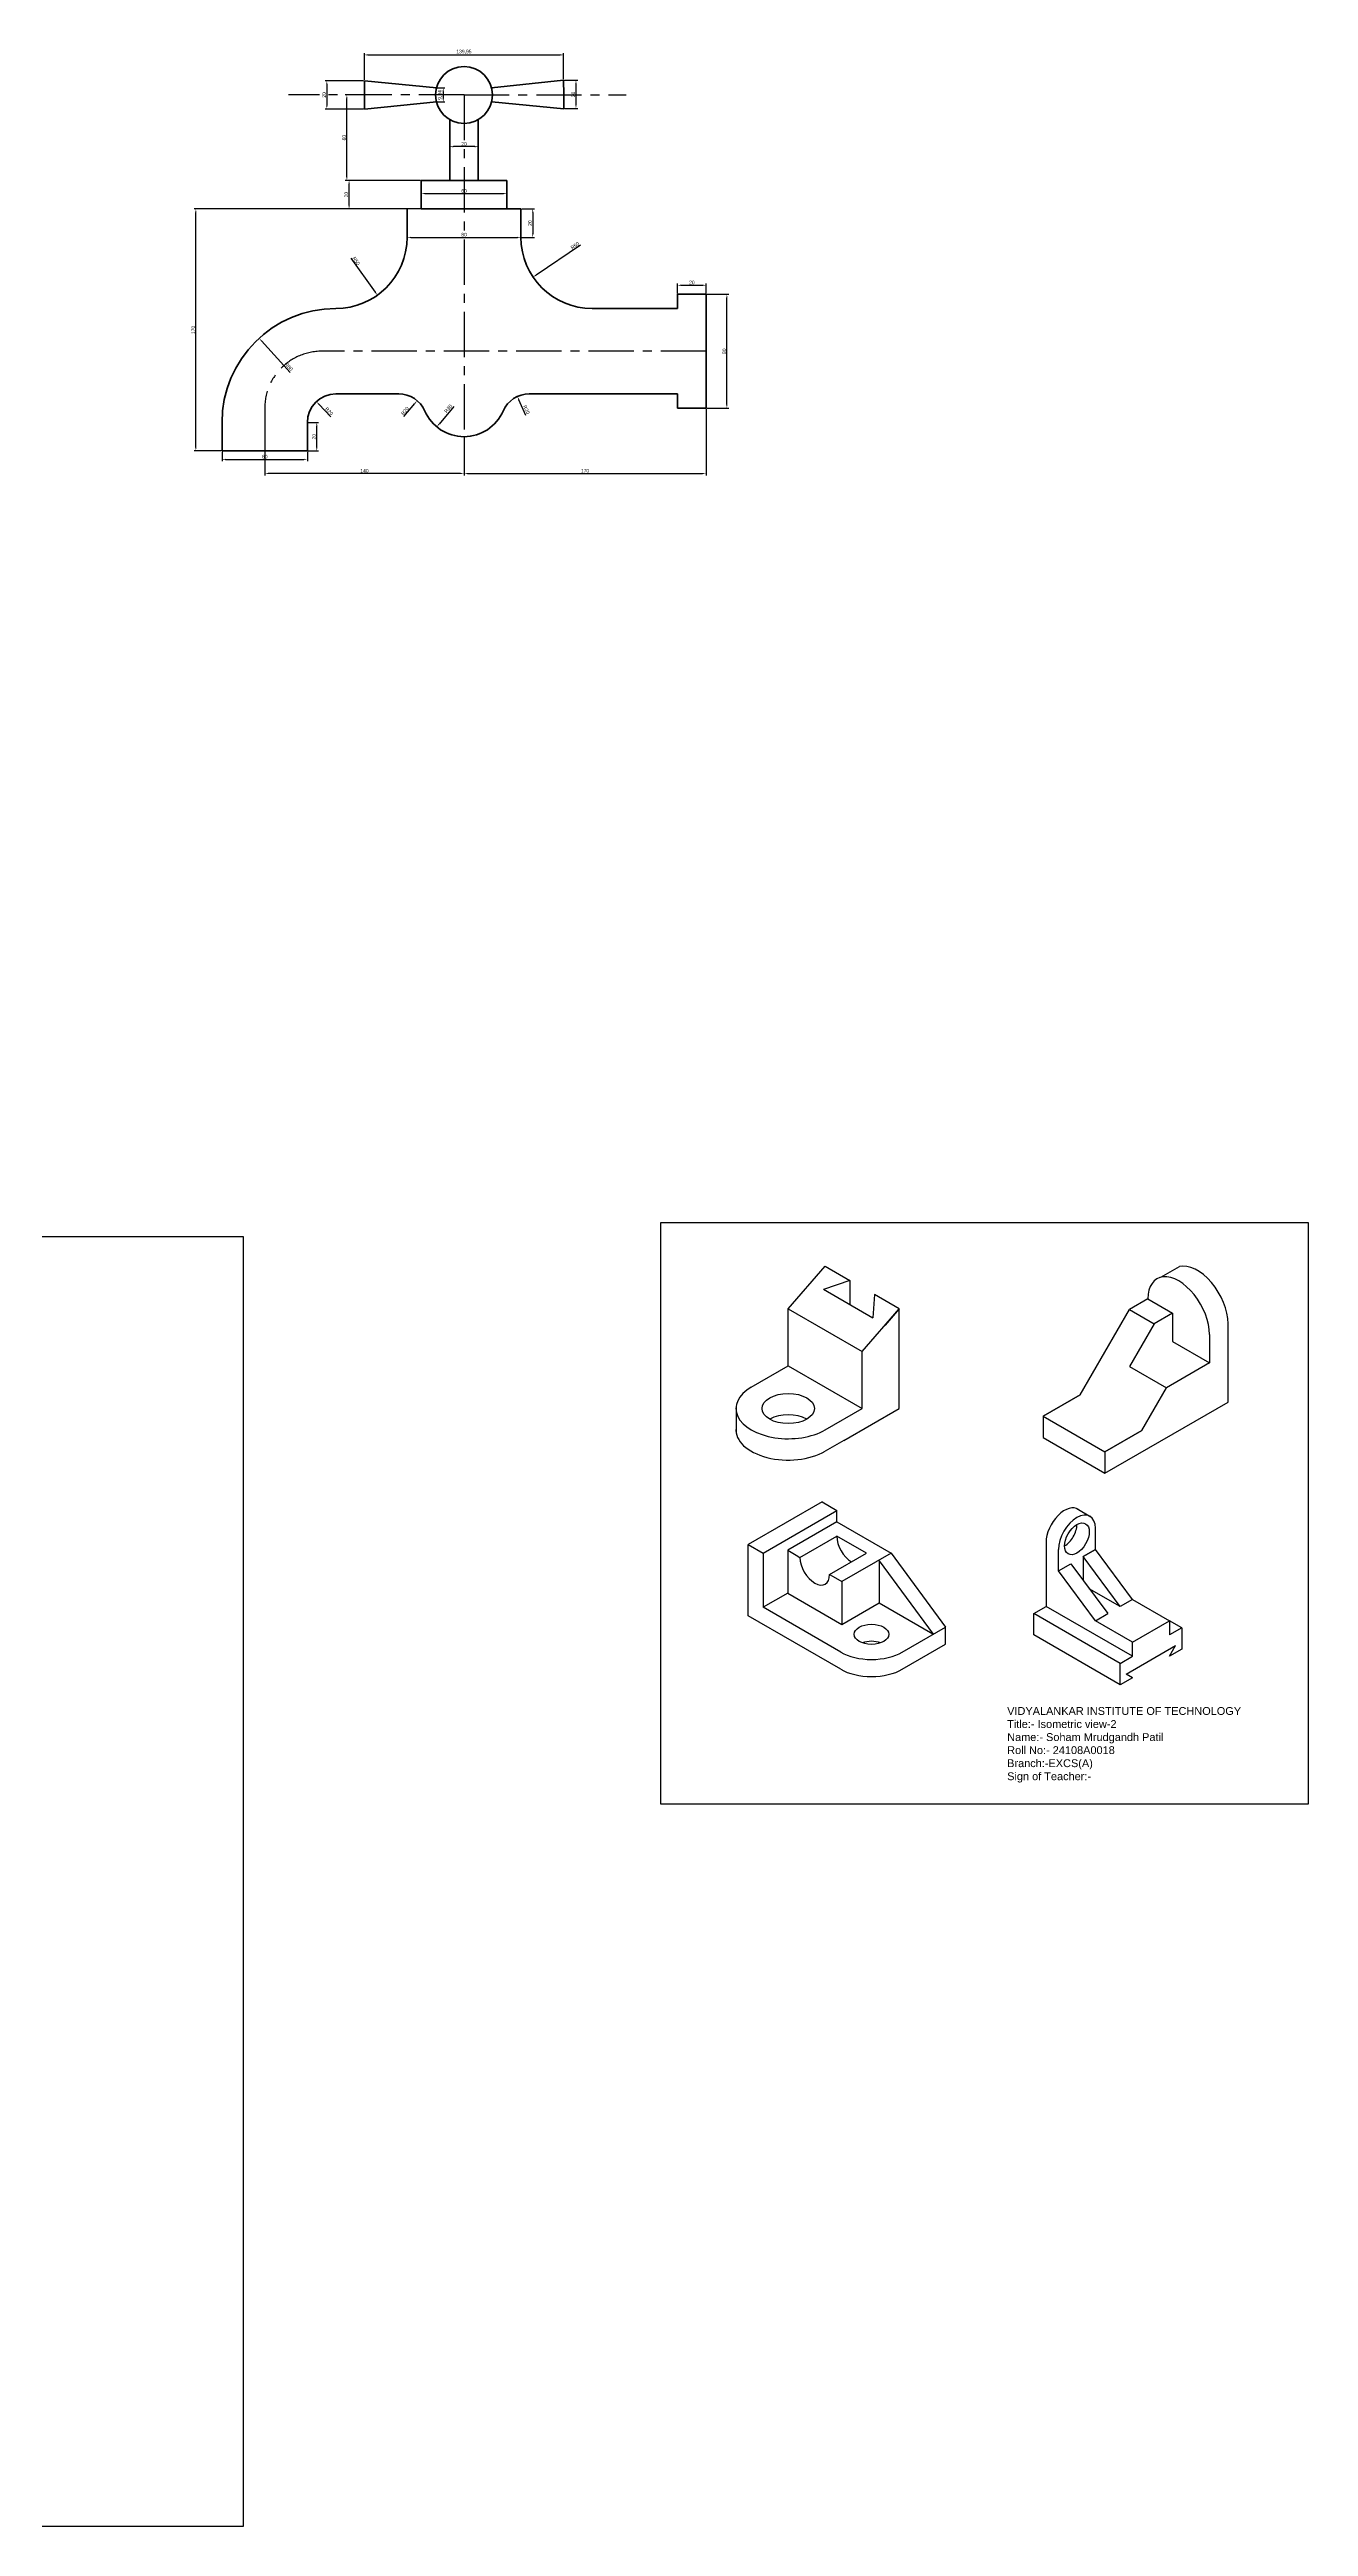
# Model space of a CAD drawing. Header units: millimetres. Extents: x 1139 to 36559, y 1596 to 14019.
# Drawn here: x 2172 to 3057, y 3028 to 4767 of the extents above; entities that cross this region are included whole.
import ezdxf

# ---------------------------------------------------------------- set-up
doc = ezdxf.new("R2010")
doc.units = ezdxf.units.MM
doc.linetypes.add('CENTER', pattern=[50.8, 31.75, -6.35, 6.35, -6.35])
doc.styles.get("Standard").update_dxf_attribs({"font": 'arial.ttf'})
doc.dimstyles.new('ISO-25', dxfattribs={"dimtxt": 2.5, "dimasz": 2.5, "dimexe": 1.25, "dimexo": 0.625, "dimtad": 1, "dimtxsty": 'Standard', "dimcen": 2.5, "dimadec": 0, "dimazin": 0, "dimtfac": 1, "dimtmove": 0, "dimatfit": 3, "dimfxl": 1, "dimarcsym": 0})

# ---------------------------------------------------------------- blocks, each defined once
blk = doc.blocks.new('*D121')
at = {"color": 0, "lineweight": -2, "transparency": 16777216}
for p, q in [((2444.6, 4740.4), (2450, 4740.4)), ((2448.8, 4737.9), (2448.8, 4733)), ((2444.6, 4730.5), (2450, 4730.5))]:
    blk.add_line(p, q, dxfattribs=at)
at = {"color": 0, "transparency": 16777216}
for points in [[(2448.3, 4737.9), (2449.2, 4737.9), (2448.8, 4740.4)], [(2448.3, 4733), (2449.2, 4733), (2448.8, 4730.5)]]:
    blk.add_solid(points, dxfattribs=at)
at = {"layer": 'Defpoints', "color": 0, "transparency": 16777216}
for p in [(2444, 4740.4), (2444, 4730.5), (2448.8, 4730.5)]:
    blk.add_point(p, dxfattribs=at)
at = {"color": 0, "transparency": 16777216, "insert": (2446.6, 4735.4), "char_height": 2.5, "attachment_point": 5, "rotation": 90}
blk.add_mtext('9,94', dxfattribs=at)
blk = doc.blocks.new('*D122')
at = {"color": 0, "lineweight": -2, "transparency": 16777216}
for p, q in [((2293.4, 4484.8), (2293.4, 4478.3)), ((2295.9, 4479.5), (2350.9, 4479.5)), ((2353.4, 4484.8), (2353.4, 4478.3))]:
    blk.add_line(p, q, dxfattribs=at)
at = {"color": 0, "transparency": 16777216}
for points in [[(2295.9, 4479.9), (2295.9, 4479.1), (2293.4, 4479.5)], [(2350.9, 4479.9), (2350.9, 4479.1), (2353.4, 4479.5)]]:
    blk.add_solid(points, dxfattribs=at)
at = {"layer": 'Defpoints', "color": 0, "transparency": 16777216}
for p in [(2293.4, 4485.4), (2353.4, 4485.4), (2353.4, 4479.5)]:
    blk.add_point(p, dxfattribs=at)
at = {"color": 0, "transparency": 16777216, "insert": (2323.4, 4481.4), "char_height": 2.5, "attachment_point": 5}
blk.add_mtext('60', dxfattribs=at)
blk = doc.blocks.new('*D123')
at = {"color": 0, "lineweight": -2, "transparency": 16777216}
for p, q in [((2354, 4505.4), (2361.2, 4505.4)), ((2359.9, 4487.9), (2359.9, 4502.9)), ((2354, 4485.4), (2361.2, 4485.4))]:
    blk.add_line(p, q, dxfattribs=at)
at = {"color": 0, "transparency": 16777216}
for points in [[(2359.5, 4502.9), (2360.4, 4502.9), (2359.9, 4505.4)], [(2359.5, 4487.9), (2360.4, 4487.9), (2359.9, 4485.4)]]:
    blk.add_solid(points, dxfattribs=at)
at = {"layer": 'Defpoints', "color": 0, "transparency": 16777216}
for p in [(2353.4, 4505.4), (2359.9, 4505.4), (2353.4, 4485.4)]:
    blk.add_point(p, dxfattribs=at)
at = {"color": 0, "transparency": 16777216, "insert": (2358, 4495.4), "char_height": 2.5, "attachment_point": 5, "rotation": 90}
blk.add_mtext('20', dxfattribs=at)
blk = doc.blocks.new('*D124')
at = {"color": 0, "lineweight": -2, "transparency": 16777216}
for p, q in [((2633.4, 4514.8), (2633.4, 4468.2)), ((2463.4, 4494.8), (2463.4, 4468.2)), ((2465.9, 4469.5), (2630.9, 4469.5))]:
    blk.add_line(p, q, dxfattribs=at)
at = {"color": 0, "transparency": 16777216}
for points in [[(2465.9, 4469.9), (2465.9, 4469.1), (2463.4, 4469.5)], [(2630.9, 4469.9), (2630.9, 4469.1), (2633.4, 4469.5)]]:
    blk.add_solid(points, dxfattribs=at)
at = {"layer": 'Defpoints', "color": 0, "transparency": 16777216}
for p in [(2633.4, 4515.4), (2463.4, 4495.4), (2633.4, 4469.5)]:
    blk.add_point(p, dxfattribs=at)
at = {"color": 0, "transparency": 16777216, "insert": (2548.4, 4471.4), "char_height": 2.5, "attachment_point": 5}
blk.add_mtext('170', dxfattribs=at)
blk = doc.blocks.new('*D125')
at = {"color": 0, "lineweight": -2, "transparency": 16777216}
for p, q in [((2323.4, 4494.8), (2323.4, 4468.2)), ((2463.4, 4494.8), (2463.4, 4468.2)), ((2460.9, 4469.5), (2325.9, 4469.5))]:
    blk.add_line(p, q, dxfattribs=at)
at = {"color": 0, "transparency": 16777216}
for points in [[(2325.9, 4469.9), (2325.9, 4469.1), (2323.4, 4469.5)], [(2460.9, 4469.9), (2460.9, 4469.1), (2463.4, 4469.5)]]:
    blk.add_solid(points, dxfattribs=at)
at = {"layer": 'Defpoints', "color": 0, "transparency": 16777216}
for p in [(2323.4, 4495.4), (2463.4, 4495.4), (2323.4, 4469.5)]:
    blk.add_point(p, dxfattribs=at)
at = {"color": 0, "transparency": 16777216, "insert": (2393.4, 4471.4), "char_height": 2.5, "attachment_point": 5}
blk.add_mtext('140', dxfattribs=at)
blk = doc.blocks.new('*D126')
at = {"color": 0, "lineweight": -2, "transparency": 16777216}
for p, q in [((2634, 4595.4), (2649.3, 4595.4)), ((2648, 4517.9), (2648, 4592.9)), ((2634, 4515.4), (2649.3, 4515.4))]:
    blk.add_line(p, q, dxfattribs=at)
at = {"color": 0, "transparency": 16777216}
for points in [[(2647.6, 4592.9), (2648.4, 4592.9), (2648, 4595.4)], [(2647.6, 4517.9), (2648.4, 4517.9), (2648, 4515.4)]]:
    blk.add_solid(points, dxfattribs=at)
at = {"layer": 'Defpoints', "color": 0, "transparency": 16777216}
for p in [(2633.4, 4595.4), (2648, 4595.4), (2633.4, 4515.4)]:
    blk.add_point(p, dxfattribs=at)
at = {"color": 0, "transparency": 16777216, "insert": (2646.1, 4555.4), "char_height": 2.5, "attachment_point": 5, "rotation": 90}
blk.add_mtext('80', dxfattribs=at)
blk = doc.blocks.new('*D127')
at = {"color": 0, "lineweight": -2, "transparency": 16777216}
for p, q in [((2613.4, 4596), (2613.4, 4603)), ((2615.9, 4601.8), (2630.9, 4601.8)), ((2633.4, 4596), (2633.4, 4603))]:
    blk.add_line(p, q, dxfattribs=at)
at = {"color": 0, "transparency": 16777216}
for points in [[(2615.9, 4602.2), (2615.9, 4601.3), (2613.4, 4601.8)], [(2630.9, 4602.2), (2630.9, 4601.3), (2633.4, 4601.8)]]:
    blk.add_solid(points, dxfattribs=at)
at = {"layer": 'Defpoints', "color": 0, "transparency": 16777216}
for p in [(2613.4, 4595.4), (2633.4, 4601.8), (2633.4, 4595.4)]:
    blk.add_point(p, dxfattribs=at)
at = {"color": 0, "transparency": 16777216, "insert": (2623.4, 4603.7), "char_height": 2.5, "attachment_point": 5}
blk.add_mtext('20', dxfattribs=at)
blk = doc.blocks.new('*D128')
at = {"color": 0, "lineweight": -2, "transparency": 16777216}
for p, q in [((2504, 4655.4), (2512.9, 4655.4)), ((2511.6, 4652.9), (2511.6, 4637.9)), ((2504, 4635.4), (2512.9, 4635.4))]:
    blk.add_line(p, q, dxfattribs=at)
at = {"color": 0, "transparency": 16777216}
for points in [[(2511.2, 4652.9), (2512.1, 4652.9), (2511.6, 4655.4)], [(2511.2, 4637.9), (2512.1, 4637.9), (2511.6, 4635.4)]]:
    blk.add_solid(points, dxfattribs=at)
at = {"layer": 'Defpoints', "color": 0, "transparency": 16777216}
for p in [(2503.4, 4655.4), (2503.4, 4635.4), (2511.6, 4635.4)]:
    blk.add_point(p, dxfattribs=at)
at = {"color": 0, "transparency": 16777216, "insert": (2509.7, 4645.4), "char_height": 2.5, "attachment_point": 5, "rotation": 90}
blk.add_mtext('20', dxfattribs=at)
blk = doc.blocks.new('*D129')
at = {"color": 0, "lineweight": -2, "transparency": 16777216}
for p, q in [((2422.7, 4655.4), (2273.7, 4655.4)), ((2275, 4487.9), (2275, 4652.9)), ((2292.7, 4485.4), (2273.7, 4485.4))]:
    blk.add_line(p, q, dxfattribs=at)
at = {"color": 0, "transparency": 16777216}
for points in [[(2274.6, 4652.9), (2275.4, 4652.9), (2275, 4655.4)], [(2274.6, 4487.9), (2275.4, 4487.9), (2275, 4485.4)]]:
    blk.add_solid(points, dxfattribs=at)
at = {"layer": 'Defpoints', "color": 0, "transparency": 16777216}
for p in [(2275, 4655.4), (2423.4, 4655.4), (2293.4, 4485.4)]:
    blk.add_point(p, dxfattribs=at)
at = {"color": 0, "transparency": 16777216, "insert": (2273.1, 4570.4), "char_height": 2.5, "attachment_point": 5, "rotation": 90}
blk.add_mtext('170', dxfattribs=at)
blk = doc.blocks.new('*D130')
at = {"color": 0, "lineweight": -2, "transparency": 16777216}
for p, q in [((2432.7, 4675.4), (2381.4, 4675.4)), ((2382.6, 4657.9), (2382.6, 4672.9)), ((2432.7, 4655.4), (2381.4, 4655.4))]:
    blk.add_line(p, q, dxfattribs=at)
at = {"color": 0, "transparency": 16777216}
for points in [[(2382.2, 4672.9), (2383.1, 4672.9), (2382.6, 4675.4)], [(2382.2, 4657.9), (2383.1, 4657.9), (2382.6, 4655.4)]]:
    blk.add_solid(points, dxfattribs=at)
at = {"layer": 'Defpoints', "color": 0, "transparency": 16777216}
for p in [(2382.6, 4675.4), (2433.4, 4675.4), (2433.4, 4655.4)]:
    blk.add_point(p, dxfattribs=at)
at = {"color": 0, "lineweight": 35, "transparency": 16777216, "insert": (2380.7, 4665.4), "char_height": 2.5, "attachment_point": 5, "rotation": 90}
blk.add_mtext('20', dxfattribs=at)
blk = doc.blocks.new('*D131')
at = {"color": 0, "lineweight": -2, "transparency": 16777216}
for p, q in [((2392.7, 4745.4), (2365.8, 4745.4)), ((2367, 4742.9), (2367, 4727.9)), ((2392.7, 4725.4), (2365.8, 4725.4))]:
    blk.add_line(p, q, dxfattribs=at)
at = {"color": 0, "transparency": 16777216}
for points in [[(2366.6, 4742.9), (2367.4, 4742.9), (2367, 4745.4)], [(2366.6, 4727.9), (2367.4, 4727.9), (2367, 4725.4)]]:
    blk.add_solid(points, dxfattribs=at)
at = {"layer": 'Defpoints', "color": 0, "transparency": 16777216}
for p in [(2393.4, 4745.4), (2367, 4725.4), (2393.4, 4725.4)]:
    blk.add_point(p, dxfattribs=at)
at = {"color": 0, "transparency": 16777216, "insert": (2365.1, 4735.4), "char_height": 2.5, "attachment_point": 5, "rotation": 90}
blk.add_mtext('20', dxfattribs=at)
blk = doc.blocks.new('*D132')
at = {"color": 0, "lineweight": -2, "transparency": 16777216}
for p, q in [((2533.9, 4745.8), (2543.3, 4745.8)), ((2542, 4743.3), (2542, 4728.3)), ((2534, 4725.8), (2543.3, 4725.8))]:
    blk.add_line(p, q, dxfattribs=at)
at = {"color": 0, "transparency": 16777216}
for points in [[(2541.6, 4743.3), (2542.4, 4743.3), (2542, 4745.8)], [(2541.6, 4728.3), (2542.4, 4728.3), (2542, 4725.8)]]:
    blk.add_solid(points, dxfattribs=at)
at = {"layer": 'Defpoints', "color": 0, "transparency": 16777216}
for p in [(2533.3, 4745.8), (2533.4, 4725.8), (2542, 4725.8)]:
    blk.add_point(p, dxfattribs=at)
at = {"color": 0, "transparency": 16777216, "insert": (2540.1, 4735.8), "char_height": 2.5, "attachment_point": 5, "rotation": 90}
blk.add_mtext('20', dxfattribs=at)
blk = doc.blocks.new('*D133')
at = {"color": 0, "lineweight": -2, "transparency": 16777216}
for p, q in [((2393.4, 4746), (2393.4, 4764.8)), ((2395.9, 4763.5), (2530.8, 4763.5)), ((2533.3, 4746.4), (2533.3, 4764.8))]:
    blk.add_line(p, q, dxfattribs=at)
at = {"color": 0, "transparency": 16777216}
for points in [[(2395.9, 4764), (2395.9, 4763.1), (2393.4, 4763.5)], [(2530.8, 4764), (2530.8, 4763.1), (2533.3, 4763.5)]]:
    blk.add_solid(points, dxfattribs=at)
at = {"layer": 'Defpoints', "color": 0, "transparency": 16777216}
for p in [(2533.3, 4763.5), (2393.4, 4745.4), (2533.3, 4745.8)]:
    blk.add_point(p, dxfattribs=at)
at = {"color": 0, "transparency": 16777216, "insert": (2463.3, 4765.7), "char_height": 2.5, "attachment_point": 5}
blk.add_mtext('139,95', dxfattribs=at)
blk = doc.blocks.new('*D134')
at = {"color": 0, "lineweight": -2, "transparency": 16777216}
for p, q in [((2453.4, 4699.7), (2453.4, 4700.3)), ((2470.9, 4699.1), (2455.9, 4699.1)), ((2473.4, 4699.7), (2473.4, 4700.3))]:
    blk.add_line(p, q, dxfattribs=at)
at = {"color": 0, "transparency": 16777216}
for points in [[(2455.9, 4699.5), (2455.9, 4698.6), (2453.4, 4699.1)], [(2470.9, 4699.5), (2470.9, 4698.6), (2473.4, 4699.1)]]:
    blk.add_solid(points, dxfattribs=at)
at = {"layer": 'Defpoints', "color": 0, "transparency": 16777216}
for p in [(2453.4, 4699.1), (2453.4, 4699.1), (2473.4, 4699.1)]:
    blk.add_point(p, dxfattribs=at)
at = {"color": 0, "transparency": 16777216, "insert": (2463.4, 4701), "char_height": 2.5, "attachment_point": 5}
blk.add_mtext('20', dxfattribs=at)
blk = doc.blocks.new('*D135')
at = {"color": 0, "lineweight": -2, "transparency": 16777216}
for p, q in [((2423.4, 4636), (2423.4, 4636.7)), ((2425.9, 4635.4), (2500.9, 4635.4)), ((2503.4, 4636), (2503.4, 4636.7))]:
    blk.add_line(p, q, dxfattribs=at)
at = {"color": 0, "transparency": 16777216}
for points in [[(2425.9, 4635.8), (2425.9, 4635), (2423.4, 4635.4)], [(2500.9, 4635.8), (2500.9, 4635), (2503.4, 4635.4)]]:
    blk.add_solid(points, dxfattribs=at)
at = {"layer": 'Defpoints', "color": 0, "transparency": 16777216}
for p in [(2423.4, 4635.4), (2503.4, 4635.4), (2503.4, 4635.4)]:
    blk.add_point(p, dxfattribs=at)
at = {"color": 0, "transparency": 16777216, "insert": (2463.4, 4637.3), "char_height": 2.5, "attachment_point": 5}
blk.add_mtext('80', dxfattribs=at)
blk = doc.blocks.new('*D98')
at = {"color": 0, "lineweight": -2, "transparency": 16777216}
for p, q in [((2382, 4735.4), (2379.8, 4735.4)), ((2381.1, 4677.9), (2381.1, 4732.9)), ((2382, 4675.4), (2379.8, 4675.4))]:
    blk.add_line(p, q, dxfattribs=at)
at = {"color": 0, "transparency": 16777216}
for points in [[(2380.6, 4732.9), (2381.5, 4732.9), (2381.1, 4735.4)], [(2380.6, 4677.9), (2381.5, 4677.9), (2381.1, 4675.4)]]:
    blk.add_solid(points, dxfattribs=at)
at = {"layer": 'Defpoints', "color": 0, "transparency": 16777216}
for p in [(2381.1, 4735.4), (2382.6, 4735.4), (2382.6, 4675.4)]:
    blk.add_point(p, dxfattribs=at)
at = {"color": 0, "transparency": 16777216, "insert": (2379.2, 4705.4), "char_height": 2.5, "attachment_point": 5, "rotation": 90}
blk.add_mtext('60', dxfattribs=at)
blk = doc.blocks.new('*D136')
at = {"color": 0, "lineweight": -2, "transparency": 16777216}
blk.add_line((2545.3, 4630), (2514, 4608.9), dxfattribs=at)
at = {"color": 0, "transparency": 16777216}
blk.add_solid([(2513.7, 4609.2), (2514.2, 4608.5), (2511.9, 4607.5)], dxfattribs=at)
at = {"layer": 'Defpoints', "color": 0, "transparency": 16777216}
for p in [(2553.4, 4635.4), (2511.9, 4607.5)]:
    blk.add_point(p, dxfattribs=at)
at = {"color": 0, "transparency": 16777216, "insert": (2541.3, 4629.6), "char_height": 2.5, "attachment_point": 5, "rotation": 33.9499}
blk.add_mtext('R50', dxfattribs=at)
blk = doc.blocks.new('*D137')
at = {"color": 0, "lineweight": -2, "transparency": 16777216}
blk.add_line((2456.1, 4516.7), (2445.8, 4504.3), dxfattribs=at)
at = {"color": 0, "transparency": 16777216}
blk.add_solid([(2445.5, 4504.5), (2446.1, 4504), (2444.2, 4502.3)], dxfattribs=at)
at = {"layer": 'Defpoints', "color": 0, "transparency": 16777216}
for p in [(2463.4, 4525.4), (2444.2, 4502.3)]:
    blk.add_point(p, dxfattribs=at)
at = {"color": 0, "transparency": 16777216, "insert": (2452.3, 4515.1), "char_height": 2.5, "attachment_point": 5, "rotation": 50.2994}
blk.add_mtext('R30', dxfattribs=at)
blk = doc.blocks.new('*D138')
at = {"color": 0, "lineweight": -2, "transparency": 16777216}
blk.add_line((2421, 4509.6), (2428.8, 4518.8), dxfattribs=at)
at = {"color": 0, "transparency": 16777216}
blk.add_solid([(2428.5, 4519.1), (2429.1, 4518.5), (2430.4, 4520.7)], dxfattribs=at)
at = {"layer": 'Defpoints', "color": 0, "transparency": 16777216}
for p in [(2430.4, 4520.7), (2417.5, 4505.4)]:
    blk.add_point(p, dxfattribs=at)
at = {"color": 0, "transparency": 16777216, "insert": (2421.9, 4513.5), "char_height": 2.5, "attachment_point": 5, "rotation": 49.9204}
blk.add_mtext('R20', dxfattribs=at)
blk = doc.blocks.new('*D139')
at = {"color": 0, "lineweight": -2, "transparency": 16777216}
blk.add_line((2506.9, 4510.3), (2501.9, 4521.3), dxfattribs=at)
at = {"color": 0, "transparency": 16777216}
blk.add_solid([(2502.3, 4521.5), (2501.5, 4521.2), (2500.9, 4523.6)], dxfattribs=at)
at = {"layer": 'Defpoints', "color": 0, "transparency": 16777216}
for p in [(2500.9, 4523.6), (2509.2, 4505.4)]:
    blk.add_point(p, dxfattribs=at)
at = {"color": 0, "transparency": 16777216, "insert": (2507.2, 4514.4), "char_height": 2.5, "attachment_point": 5, "rotation": 294.5999}
blk.add_mtext('R20', dxfattribs=at)
blk = doc.blocks.new('*D140')
at = {"color": 0, "lineweight": -2, "transparency": 16777216}
for p, q in [((2433.4, 4666.8), (2433.4, 4667.4)), ((2435.9, 4666.1), (2490.9, 4666.1)), ((2493.4, 4666.8), (2493.4, 4667.4))]:
    blk.add_line(p, q, dxfattribs=at)
at = {"color": 0, "transparency": 16777216}
for points in [[(2435.9, 4666.6), (2435.9, 4665.7), (2433.4, 4666.1)], [(2490.9, 4666.6), (2490.9, 4665.7), (2493.4, 4666.1)]]:
    blk.add_solid(points, dxfattribs=at)
at = {"layer": 'Defpoints', "color": 0, "transparency": 16777216}
for p in [(2433.4, 4666.1), (2493.4, 4666.1), (2493.4, 4666.1)]:
    blk.add_point(p, dxfattribs=at)
at = {"color": 0, "transparency": 16777216, "insert": (2463.4, 4668), "char_height": 2.5, "attachment_point": 5}
blk.add_mtext('60', dxfattribs=at)
blk = doc.blocks.new('*D141')
at = {"color": 0, "lineweight": -2, "transparency": 16777216}
blk.add_line((2369.7, 4509.4), (2361.4, 4518.2), dxfattribs=at)
at = {"color": 0, "transparency": 16777216}
blk.add_solid([(2361.7, 4518.5), (2361.1, 4517.9), (2359.7, 4520)], dxfattribs=at)
at = {"layer": 'Defpoints', "color": 0, "transparency": 16777216}
for p in [(2359.7, 4520), (2373.4, 4505.4)]:
    blk.add_point(p, dxfattribs=at)
at = {"color": 0, "transparency": 16777216, "insert": (2368.6, 4513.3), "char_height": 2.5, "attachment_point": 5, "rotation": 313.2466}
blk.add_mtext('R20', dxfattribs=at)
blk = doc.blocks.new('*D142')
at = {"color": 0, "lineweight": -2, "transparency": 16777216}
blk.add_line((2341.3, 4540.6), (2321.1, 4562.7), dxfattribs=at)
at = {"color": 0, "transparency": 16777216}
blk.add_solid([(2321.4, 4562.9), (2320.8, 4562.4), (2319.4, 4564.5)], dxfattribs=at)
at = {"layer": 'Defpoints', "color": 0, "transparency": 16777216}
for p in [(2319.4, 4564.5), (2373.4, 4505.4)]:
    blk.add_point(p, dxfattribs=at)
at = {"color": 0, "transparency": 16777216, "insert": (2340.3, 4544.5), "char_height": 2.5, "attachment_point": 5, "rotation": 312.3989}
blk.add_mtext('R80', dxfattribs=at)
blk = doc.blocks.new('*D143')
at = {"color": 0, "lineweight": -2, "transparency": 16777216}
blk.add_line((2383.9, 4620.7), (2401, 4596.8), dxfattribs=at)
at = {"color": 0, "transparency": 16777216}
blk.add_solid([(2401.4, 4597.1), (2400.7, 4596.6), (2402.5, 4594.8)], dxfattribs=at)
at = {"layer": 'Defpoints', "color": 0, "transparency": 16777216}
for p in [(2373.4, 4635.4), (2402.5, 4594.8)]:
    blk.add_point(p, dxfattribs=at)
at = {"color": 0, "transparency": 16777216, "insert": (2387.6, 4618.8), "char_height": 2.5, "attachment_point": 5, "rotation": 305.6275}
blk.add_mtext('R50', dxfattribs=at)

msp = doc.modelspace()

# ---------------------------------------------------------------- linework, layer by layer
at = {"color": 6, "linetype": 'CENTER'}
for p, q in [((2463.365, 4735.422), (2340.015, 4735.422)), ((2463.365, 4735.422), (2463.365, 4495.422)), ((2463.365, 4735.422), (2577.332, 4735.422)), ((2633.365, 4555.422), (2363.365, 4555.422)), ((2323.365, 4515.422), (2323.365, 4485.422))]:
    msp.add_line(p, q, dxfattribs=at)
at = {"lineweight": 35}
for p, q in [((2393.365, 4735.422), (2393.365, 4745.422)), ((2393.365, 4745.422), (2443.992, 4740.391)), ((2393.365, 4735.422), (2393.365, 4725.422)), ((2533.313, 4745.781), (2482.712, 4740.49)), ((2533.364, 4735.781), (2533.313, 4745.781)), ((2533.364, 4735.781), (2533.416, 4725.781)), ((2393.365, 4725.422), (2443.97, 4730.541)), ((2453.365, 4675.422), (2453.365, 4718.102)), ((2473.365, 4675.422), (2473.365, 4718.102)), ((2533.416, 4725.781), (2482.785, 4730.641)), ((2453.365, 4675.422), (2433.365, 4675.422)), ((2433.365, 4675.422), (2433.365, 4655.422)), ((2453.365, 4675.422), (2463.365, 4675.422)), ((2463.365, 4675.422), (2473.365, 4675.422)), ((2493.365, 4675.422), (2473.365, 4675.422)), ((2493.365, 4655.422), (2493.365, 4675.422)), ((2423.365, 4655.422), (2423.365, 4635.422)), ((2433.365, 4655.422), (2493.365, 4655.422)), ((2503.365, 4655.422), (2493.365, 4655.422)), ((2503.365, 4635.422), (2503.365, 4655.422)), ((2633.365, 4595.422), (2613.365, 4595.422)), ((2613.365, 4595.422), (2613.365, 4585.422)), ((2633.365, 4515.422), (2633.365, 4595.422)), ((2613.365, 4585.422), (2553.365, 4585.422)), ((2373.365, 4525.422), (2417.539, 4525.422)), ((2509.191, 4525.422), (2513.365, 4525.422)), ((2513.365, 4525.422), (2613.365, 4525.422)), ((2613.365, 4525.422), (2613.365, 4515.422)), ((2613.365, 4515.422), (2633.365, 4515.422)), ((2293.365, 4505.422), (2293.365, 4485.422)), ((2353.365, 4485.422), (2353.365, 4505.422)), ((2293.365, 4485.422), (2353.365, 4485.422))]:
    msp.add_line(p, q, dxfattribs=at)
for p, q in [((2433.365, 4655.422), (2423.365, 4655.422)), ((2423.365, 4635.422), (2423.365, 4635.422)), ((2503.365, 4635.422), (2503.365, 4635.422)), ((2373.365, 4585.422), (2373.365, 4585.422)), ((2373.365, 4585.422), (2373.365, 4585.422)), ((2553.365, 4585.422), (2553.365, 4585.422)), ((2373.365, 4525.422), (2373.365, 4525.422)), ((2293.365, 4505.422), (2293.365, 4505.422)), ((2353.365, 4505.422), (2353.365, 4505.422)), ((2463.365, 4495.422), (2463.365, 4495.422)), ((2463.365, 4495.422), (2463.365, 4495.422)), ((1149.748, 3933.65), (2308.275, 3933.65)), ((2308.275, 3933.65), (2308.275, 3027.722)), ((3056.531, 3943.248), (2601.424, 3943.248)), ((2601.424, 3943.248), (2601.424, 3906.053)), ((3056.531, 3535.309), (3056.531, 3943.248)), ((2601.424, 3906.053), (2601.424, 3535.309)), ((2601.424, 3535.309), (3056.531, 3535.309)), ((2308.275, 3027.722), (1149.748, 3027.722))]:
    msp.add_line(p, q)
at = {"lineweight": 30}
for p, q in [((2691.12, 3882.869), (2717.101, 3912.869)), ((2707.192, 3901.608), (2707.296, 3901.547)), ((2717.101, 3912.869), (2734.422, 3902.869)), ((2691.12, 3842.869), (2691.12, 3882.869)), ((2691.12, 3882.869), (2743.082, 3852.869)), ((2743.082, 3852.869), (2769.063, 3882.869)), ((2769.063, 3882.869), (2751.742, 3892.869)), ((2769.063, 3882.869), (2759.243, 3871.53)), ((2769.063, 3812.869), (2769.063, 3882.869)), ((2896.119, 3822.44), (2930.749, 3882.44)), ((2943.74, 3889.94), (2930.749, 3882.44)), ((2930.749, 3882.44), (2948.07, 3872.44)), ((2943.74, 3889.94), (2961.06, 3879.94)), ((2943.75, 3889.94), (2943.75, 3889.934)), ((2961.06, 3879.94), (2948.07, 3872.44)), ((2961.06, 3879.94), (2961.06, 3859.943)), ((2948.07, 3872.44), (2930.748, 3842.438)), ((2987.051, 3864.94), (2987.051, 3844.94)), ((3000.042, 3817.44), (3000.042, 3872.44)), ((2743.082, 3812.869), (2743.082, 3852.869)), ((2987.051, 3844.94), (2956.733, 3827.435)), ((2961.06, 3859.943), (2987.051, 3844.94)), ((2665.139, 3827.869), (2691.12, 3842.869)), ((2691.12, 3842.869), (2743.082, 3812.869)), ((2930.748, 3842.438), (2956.733, 3827.435)), ((2939.42, 3797.44), (2956.741, 3827.44)), ((2654.428, 3813.974), (2654.428, 3796.764)), ((2717.101, 3797.869), (2743.082, 3812.869)), ((2730.091, 3790.369), (2769.063, 3812.869)), ((2896.119, 3822.44), (2870.138, 3807.44)), ((2870.138, 3807.44), (2896.119, 3822.44)), ((2913.439, 3767.44), (3000.042, 3817.44)), ((2870.138, 3807.44), (2870.138, 3792.44)), ((2870.138, 3807.44), (2913.439, 3782.44)), ((2870.138, 3792.44), (2913.439, 3767.44)), ((2939.42, 3797.44), (2913.439, 3782.44)), ((2913.439, 3782.44), (2939.42, 3797.44)), ((2730.091, 3790.369), (2717.101, 3782.869)), ((2913.439, 3782.44), (2913.439, 3767.44)), ((2714.955, 3747.294), (2662.993, 3717.294)), ((2673.385, 3711.294), (2725.347, 3741.294)), ((2714.955, 3747.294), (2725.347, 3741.294)), ((2725.347, 3733.294), (2725.347, 3741.294)), ((2893.74, 3742.581), (2903.686, 3736.839)), ((2725.347, 3733.294), (2690.706, 3713.294)), ((2699.366, 3708.294), (2725.177, 3723.196)), ((2745.962, 3711.196), (2725.177, 3723.196)), ((2725.347, 3733.294), (2763.452, 3711.294)), ((2906.871, 3713.839), (2906.871, 3728.839)), ((2906.871, 3713.839), (2906.871, 3728.839)), ((2662.993, 3667.294), (2662.993, 3717.294)), ((2662.993, 3717.294), (2673.385, 3711.294)), ((2673.385, 3711.294), (2673.385, 3673.294)), ((2690.706, 3713.294), (2696.768, 3709.794)), ((2690.706, 3713.294), (2690.706, 3683.294)), ((2696.768, 3709.794), (2699.366, 3708.294)), ((2720.151, 3696.294), (2745.962, 3711.196)), ((2763.452, 3711.294), (2728.811, 3691.294)), ((2754.972, 3705.994), (2754.622, 3706.196)), ((2754.972, 3705.994), (2792.897, 3654.294)), ((2754.972, 3705.994), (2754.972, 3676.398)), ((2763.452, 3711.294), (2801.557, 3659.294)), ((2872.23, 3718.839), (2872.23, 3673.839)), ((2880.89, 3698.839), (2880.89, 3713.839)), ((2898.211, 3708.839), (2906.871, 3713.839)), ((2906.871, 3713.839), (2898.211, 3708.839)), ((2898.211, 3708.839), (2898.211, 3692.173)), ((2924.191, 3673.839), (2898.211, 3708.839)), ((2932.852, 3678.839), (2906.871, 3713.839)), ((2720.151, 3696.294), (2722.749, 3694.794)), ((2722.749, 3694.794), (2728.811, 3691.294)), ((2728.811, 3691.294), (2728.811, 3661.294)), ((2880.89, 3698.839), (2889.55, 3703.839)), ((2880.89, 3698.839), (2889.55, 3703.839)), ((2906.871, 3663.839), (2880.89, 3698.839)), ((2889.55, 3703.839), (2915.531, 3668.839)), ((2690.706, 3683.294), (2673.385, 3673.294)), ((2727.945, 3641.794), (2673.385, 3673.294)), ((2690.706, 3683.294), (2728.811, 3661.294)), ((2728.811, 3661.294), (2754.972, 3676.398)), ((2754.972, 3676.398), (2792.632, 3654.656)), ((2863.57, 3668.839), (2872.23, 3673.839)), ((2932.852, 3638.839), (2872.23, 3673.839)), ((2924.191, 3673.839), (2902.541, 3686.339)), ((2932.852, 3678.839), (2924.191, 3673.839)), ((2932.852, 3678.839), (2958.832, 3663.839)), ((2727.945, 3629.794), (2662.993, 3667.294)), ((2771.246, 3641.794), (2801.557, 3659.294)), ((2801.557, 3647.294), (2801.557, 3659.294)), ((2863.57, 3653.839), (2863.57, 3668.839)), ((2924.191, 3633.839), (2863.57, 3668.839)), ((2924.191, 3618.839), (2863.57, 3653.839)), ((2906.871, 3663.839), (2915.531, 3668.839)), ((2932.852, 3648.839), (2906.871, 3663.839)), ((2932.852, 3648.839), (2958.832, 3663.839)), ((2967.493, 3658.839), (2958.832, 3663.839)), ((2958.832, 3663.839), (2958.832, 3653.839)), ((2967.493, 3658.839), (2958.832, 3653.839)), ((2967.493, 3658.839), (2967.493, 3648.839)), ((2771.246, 3629.794), (2801.557, 3647.294)), ((2924.191, 3633.839), (2932.852, 3638.839)), ((2932.852, 3638.839), (2932.852, 3648.839)), ((2958.832, 3638.839), (2963.162, 3646.339)), ((2967.493, 3643.839), (2958.832, 3638.839)), ((2967.493, 3648.839), (2967.493, 3643.839)), ((2924.191, 3623.839), (2924.191, 3633.839)), ((2924.191, 3618.839), (2924.191, 3623.839)), ((2932.852, 3623.839), (2924.191, 3618.839)), ((2932.852, 3623.839), (2928.521, 3626.339))]:
    msp.add_line(p, q, dxfattribs=at)
at = {"color": 1, "lineweight": 30}
for p, q in [((2734.422, 3902.869), (2715.835, 3896.578)), ((2734.422, 3902.869), (2734.422, 3885.916)), ((2952.838, 3905.054), (2965.828, 3912.554)), ((2715.956, 3896.619), (2750.591, 3876.545)), ((2751.742, 3892.869), (2750.591, 3876.545))]:
    msp.add_line(p, q, dxfattribs=at)
at = {"color": 2, "lineweight": 30}
msp.add_line((2928.521, 3626.339), (2963.162, 3646.339), dxfattribs=at)
at = {"lineweight": 35}
msp.add_circle((2463.365, 4735.422), 20, dxfattribs=at)
for centre, radius, start, end in [((2373.365, 4635.422), 50, 270, 0), ((2553.365, 4635.422), 50, 180, 270), ((2373.365, 4505.422), 80, 90, 180), ((2373.365, 4505.422), 20, 90, 180), ((2417.539, 4505.422), 20, 23.578178, 90), ((2509.191, 4505.422), 20, 90, 156.421822), ((2463.365, 4525.422), 30, 203.578178, 270), ((2463.365, 4525.422), 30, 270, 336.421822)]:
    msp.add_arc(centre, radius, start, end, dxfattribs=at)
at = {"color": 6, "linetype": 'CENTER'}
msp.add_arc((2363.365, 4515.422), 40, 90, 180, dxfattribs=at)
at = {"color": 1, "lineweight": 30}
for centre, major_axis, start_param, end_param in [((2978.391, 3884.94), (15.309, -26.517), 7.06858347, 9.25843645), ((2965.401, 3877.44), (15.309, -26.517), 7.06858347, 10.2104235), ((2885.22, 3726.339), (-6.124, -10.607), 0.78539816, 2.35619449)]:
    msp.add_ellipse(centre, major_axis=major_axis, ratio=0.57735027, start_param=start_param, end_param=end_param, dxfattribs=at)
at = {"lineweight": 30}
for centre, major_axis, start_param, end_param in [((2691.12, 3812.869), (-36.742, 0), 5.49778714, 8.6393798), ((2691.12, 3797.869), (-36.742, 0), 6.231078, 8.6393798), ((2885.22, 3726.339), (-9.186, -15.91), 3.07154334, 5.49778714), ((2893.88, 3721.339), (-9.186, -15.91), 2.35619449, 5.49778714), ((2749.596, 3654.294), (-30.619, 0), 7.06858347, 8.6393798), ((2749.596, 3642.294), (-12.247, 0), 4.15479015, 5.26998781), ((2749.596, 3642.294), (-30.619, 0), 7.06858347, 8.6393798)]:
    msp.add_ellipse(centre, major_axis=major_axis, ratio=0.57735027, start_param=start_param, end_param=end_param, dxfattribs=at)
at = {"color": 2, "lineweight": 30}
msp.add_ellipse((2691.12, 3812.869), major_axis=(-18.371, 0), ratio=0.57735027, dxfattribs=at)
for centre, major_axis, end_param in [((2691.12, 3797.869), (-18.371, 0), 5.49778714), ((2735.569, 3717.196), (7.348, -12.728), 5.49778714), ((2709.758, 3702.294), (7.348, -12.728), 7.06858347)]:
    msp.add_ellipse(centre, major_axis=major_axis, ratio=0.57735027, start_param=3.92699082, end_param=end_param, dxfattribs=at)
at = {"color": 1, "lineweight": 30}
msp.add_ellipse((2893.88, 3721.339), major_axis=(-6.124, -10.607), ratio=0.57735027, dxfattribs=at)
at = {"lineweight": 30}
msp.add_ellipse((2749.596, 3654.294), major_axis=(-12.247, 0), ratio=0.57735027, dxfattribs=at)

# ---------------------------------------------------------------- texts
at = {"insert": (2844.882, 3603.196), "char_height": 5.5, "attachment_point": 1}
msp.add_mtext_dynamic_manual_height_columns('VIDYALANKAR INSTITUTE OF TECHNOLOGY\\PTitle:- Isometric view-2\\PName:- Soham Mrudgandh Patil\\P\\pxt22;Roll No:- 24108A0018                                           Branch:-EXCS(A)\\P\\ptz;Sign of Teacher:-', width=211.64852, gutter_width=12.5, heights=[67.887], dxfattribs=at)

# ---------------------------------------------------------------- dimensions: what is measured, and where the dimension line sits
for base, p1, p2, picture, middle in [((2533.313, 4763.542), (2393.365, 4745.422), (2533.313, 4745.781), '*D133', (2463.339, 4765.669)), ((2493.365, 4666.142), (2433.365, 4666.142), (2493.365, 4666.142), '*D140', (2463.365, 4668.044)), ((2503.365, 4635.422), (2423.365, 4635.422), (2503.365, 4635.422), '*D135', (2463.365, 4637.324)), ((2633.365, 4601.757), (2613.365, 4595.422), (2633.365, 4595.422), '*D127', (2623.365, 4603.658)), ((2633.365, 4469.484), (2463.365, 4495.422), (2633.365, 4515.422), '*D124', (2548.365, 4471.386)), ((2323.365, 4469.47), (2463.365, 4495.422), (2323.365, 4495.422), '*D125', (2393.365, 4471.372)), ((2353.365, 4479.509), (2293.365, 4485.422), (2353.365, 4485.422), '*D122', (2323.365, 4481.41))]:
    dim = msp.add_linear_dim(base=base, p1=p1, p2=p2, dimstyle='ISO-25')
    dim.commit()
    dim.dimension.update_dxf_attribs({"geometry": picture, "text_midpoint": middle})
for base, p1, p2, angle, picture, middle in [((2367.003, 4725.422), (2393.365, 4745.422), (2393.365, 4725.422), 90, '*D131', (2365.102, 4735.422)), ((2381.06, 4735.422), (2382.646, 4675.422), (2382.646, 4735.422), 90, '*D98', (2379.159, 4705.422)), ((2448.754, 4730.453), (2443.992, 4740.391), (2443.992, 4730.453), 90, '*D121', (2446.626, 4735.422)), ((2542.01, 4725.781), (2533.313, 4745.781), (2533.416, 4725.781), 90, '*D132', (2540.109, 4735.781)), ((2453.365, 4699.052), (2473.365, 4699.052), (2453.365, 4699.052), 180, '*D134', (2463.365, 4700.954)), ((2274.985, 4655.422), (2293.365, 4485.422), (2423.365, 4655.422), 90, '*D129', (2273.083, 4570.422)), ((2511.648, 4635.422), (2503.365, 4655.422), (2503.365, 4635.422), 90, '*D128', (2509.746, 4645.422)), ((2648.008, 4595.422), (2633.365, 4515.422), (2633.365, 4595.422), 90, '*D126', (2646.107, 4555.422)), ((2359.934, 4505.422), (2353.365, 4485.422), (2353.365, 4505.422), 90, '*D123', (2358.032, 4495.422))]:
    dim = msp.add_linear_dim(base=base, p1=p1, p2=p2, angle=angle, dimstyle='ISO-25')
    dim.commit()
    dim.dimension.update_dxf_attribs({"geometry": picture, "text_midpoint": middle})
at = {"lineweight": 35}
dim = msp.add_linear_dim(base=(2382.646, 4675.422), p1=(2433.365, 4655.422), p2=(2433.365, 4675.422), angle=90, dimstyle='ISO-25', dxfattribs=at)
dim.commit()
dim.dimension.update_dxf_attribs({"geometry": '*D130', "text_midpoint": (2380.745, 4665.422)})
for center, mpoint, picture, middle in [((2373.365, 4635.422), (2402.491, 4594.781), '*D143', (2386.043, 4617.732)), ((2553.365, 4635.422), (2511.889, 4607.499), '*D136', (2542.329, 4627.992)), ((2373.365, 4505.422), (2319.422, 4564.5), '*D142', (2338.847, 4543.226)), ((2463.365, 4525.422), (2444.202, 4502.34), '*D137', (2453.791, 4513.89)), ((2509.191, 4505.422), (2500.865, 4523.607), '*D139', (2505.442, 4513.611)), ((2373.365, 4505.422), (2359.662, 4519.99), '*D141', (2367.195, 4511.982)), ((2417.539, 4505.422), (2430.416, 4520.725), '*D138', (2423.338, 4512.313))]:
    dim = msp.add_radius_dim(center=center, mpoint=mpoint, dimstyle='ISO-25')
    dim.commit()
    dim.dimension.update_dxf_attribs({"geometry": picture, "text_midpoint": middle, "dimtype": 164})

doc.saveas('drawing.dxf')
